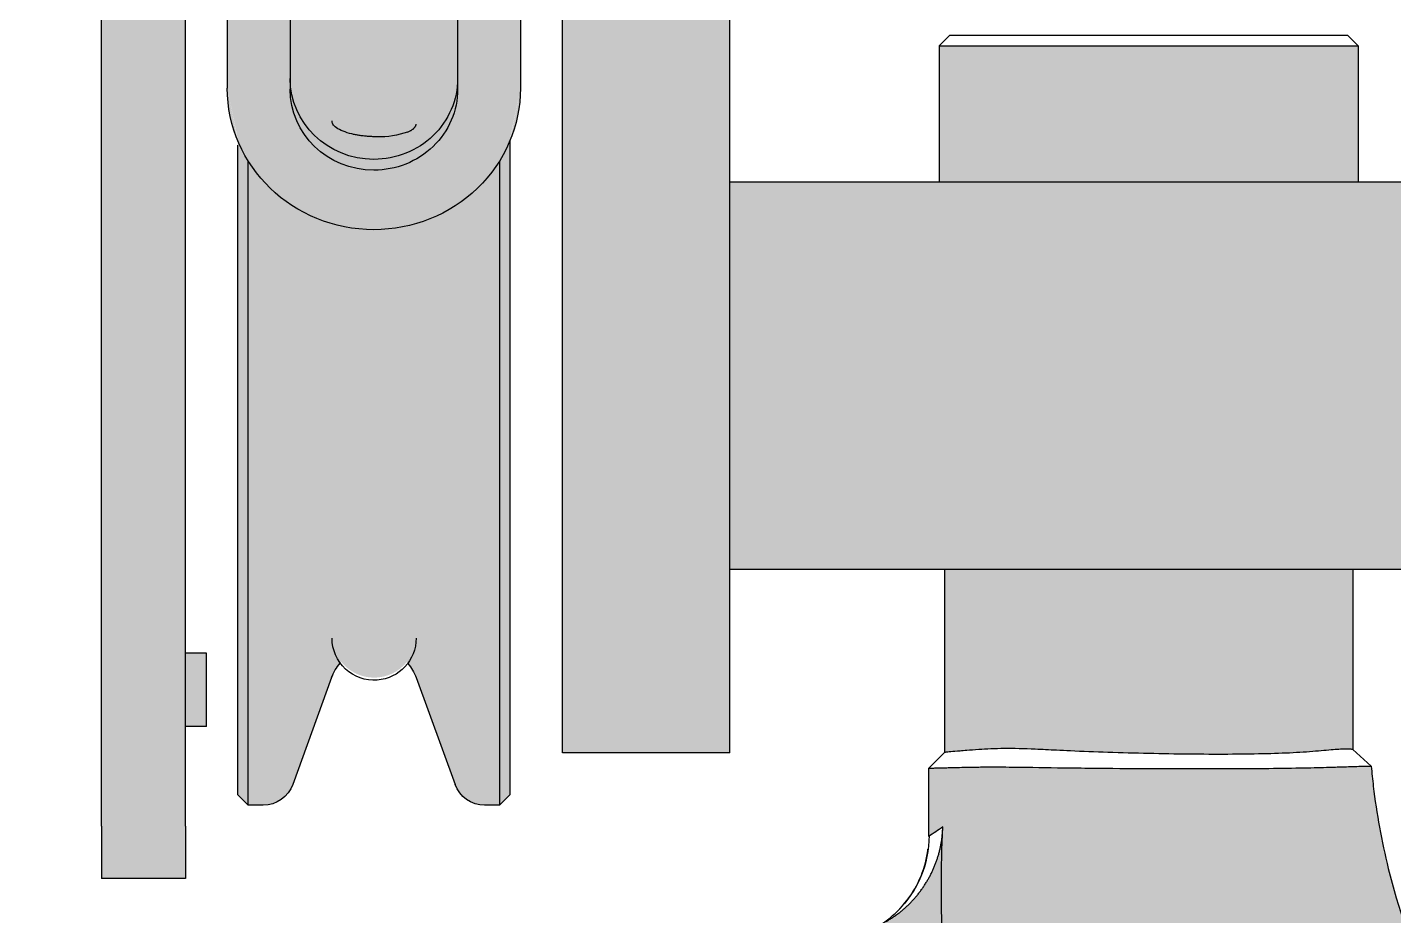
# Model space of a CAD drawing. Extents: x -1899985 to 1774885, y 556286 to 2175695.
# Drawn here: x -1656540.4 to -1656335.3, y 570553 to 570686.2 of the extents above; entities that cross this region are included whole.
import ezdxf

# ---------------------------------------------------------------- set-up
doc = ezdxf.new("R2010")
doc.units = 0
doc.header["$LTSCALE"] = 10
doc.header["$MEASUREMENT"] = 0
for name, color, linetype in [('20剖面图$0$5剖面线层', 2, 'Continuous'), ('20剖面图$0$A-LIN-V', 9, 'Continuous'), ('20剖面图$0$EWHS5T6M-2', 7, 'Continuous'), ('20剖面图$0$零件1^葫芦小车', 7, 'Continuous'), ('A-LIN-V', 9, 'Continuous')]:
    doc.layers.add(name, color=color, linetype=linetype)

# ---------------------------------------------------------------- blocks, each defined once
blk = doc.blocks.new('20剖面图$0$zw$A4DD')
h = blk.add_hatch(color=7)
h.dxf.hatch_style = 1
edge = h.paths.add_edge_path()
edge.add_ellipse((373.8907438761344, 687.5914562867252), major_axis=(-601.6816714186838, 0), ratio=1, start_angle=428.90985663448197, end_angle=430.75307423050333, ccw=False)
edge.add_line((157.3838337720481, 126.2131599494642), (154.232258153399, 121.4490999811496))
edge.add_line((154.232258153399, 121.4490999811496), (153.8832959583924, 120.9215934178137))
edge.add_line((153.8832959583924, 120.9215934178137), (153.9013541587155, 120.9220536853099))
edge.add_spline(control_points=[(153.9013541587192, 120.9220536851899), (153.1711503929291, 119.7529853013657), (152.4503236602795, 118.5586297454902), (149.9337825359944, 114.2295447003707), (148.2271946312103, 110.9918173883925), (145.1631723935097, 104.5596466240422), (143.8056654952925, 101.3662164820962), (142.0693146525918, 96.84724469644787), (141.5398232961124, 95.38625008513918), (140.5785367454409, 92.59491254739989), (140.1466982503407, 91.26458814934084), (139.6949149277534, 89.80412478507787), (139.6307722708952, 89.59482721534005), (139.1395023089753, 87.97824465519805), (138.8115253486503, 86.82202527907064), (138.219868505188, 84.65230345750024), (137.956591238526, 83.6385302894414), (137.2768783439278, 80.8719241866711), (136.7334472435212, 79.22777070554002), (135.3470850925404, 75.99338660750071), (134.503975241947, 74.40355786366128), (132.5316585234795, 71.36195226041309), (131.4025077226506, 69.91065126863396), (128.9025409979731, 67.22313296323773), (127.5320317264995, 65.98730736377911), (124.6193168976533, 63.78702683369191), (123.077571642807, 62.82274379144292), (119.9059146909094, 61.19218029165494), (118.2764570612016, 60.5258147679924), (115.0121161867828, 59.48673045859321), (113.3775466295592, 59.11374049405275), (110.172961695087, 58.63176252122503), (108.6030694860928, 58.52243941427514), (106.0969930942337, 58.52243941427514), (105.1062837129648, 58.56950342238633), (103.1397047474747, 58.7556291559813), (102.1638323670086, 58.89467401024012), (100.2343457708666, 59.26207908615833), (99.2807232887244, 59.49042550219019), (97.40195808508724, 60.03370248935971), (96.47680309445423, 60.34862366667221), (94.66031171429859, 61.06262282839816), (93.76896067400229, 61.4616966369067), (92.02494349320843, 62.34208383144869), (91.17226196095726, 62.82339863428203), (89.51043462211966, 63.86690321886636), (88.70127431441144, 64.42910005418524), (87.13177958913366, 65.63342957192071), (86.37143322269912, 66.27557469255044), (84.90569922372742, 67.63899344403035), (84.2003039328738, 68.36028428788266), (82.85174862763232, 69.88087135539536), (82.20858704338025, 70.68018844551989), (80.99306487539798, 72.35481287003493), (80.42071051699531, 73.23014288987906), (79.3565943251924, 75.05322474330023), (78.86484779514649, 76.00099837475862), (77.97264600359993, 77.96316696452412), (77.5722154737159, 78.97757927070052), (76.87365123844211, 81.0643907919366), (76.57555052423048, 82.13679882161159), (76.0920860637816, 84.32772483384908), (75.9067604281845, 85.44623923471954), (75.65763996685564, 87.71416565211254), (75.59388323133317, 88.86355913196894), (75.59388323133317, 91.58790099561882), (75.71366606025913, 93.36944956939259), (76.1936334533493, 96.21153251205028), (76.40317309476086, 97.18641947761716), (76.93179698798122, 99.15891003823343), (77.25093435452072, 100.1564145020675), (77.99989855461172, 102.1394478235488), (78.4297279581042, 103.1248585067587), (79.39085676451212, 105.0501246616186), (79.92210428677208, 105.9898712655413), (81.06722616355908, 107.7948615088317), (81.6810068741106, 108.6600319773133), (82.96497541114877, 110.2943797088264), (83.63505236574927, 111.063534081848), (86.6929620630217, 114.2638735929431), (89.15508564595078, 116.8406767571032), (94.10861525168, 122.0249294283712), (96.5832845635123, 124.8443484674681), (101.2970405544874, 130.7035972453595), (103.5361053253909, 133.7434135872608), (107.7538882485023, 140.0187553447249), (109.732587116272, 143.2542633366538), (113.4083256554622, 149.8929023733944), (115.1053494774387, 153.2960125610261), (118.0984142650377, 160.0101687363894), (119.4134590620851, 163.3124950913625), (120.5928628584333, 166.6609839763005)], knot_values=[0, 0, 0, 0, 0.012094180794674, 0.012094180794674, 0.0431694166053564, 0.0431694166053564, 0.0742446524160369, 0.0742446524160369, 0.0897822703213784, 0.0897822703213784, 0.1053198882267178, 0.1053198882267178, 0.10800450172629, 0.10800450172629, 0.1265971994864297, 0.1265971994864297, 0.1451898972465689, 0.1451898972465689, 0.171955250732025, 0.171955250732025, 0.1987206042174794, 0.1987206042174794, 0.2254859577029323, 0.2254859577029323, 0.2522513111883867, 0.2522513111883867, 0.2790166646738428, 0.2790166646738428, 0.3057820181592973, 0.3057820181592973, 0.3325473716447502, 0.3325473716447502, 0.3593127251302047, 0.3593127251302047, 0.376899955455745, 0.376899955455745, 0.3944871857812868, 0.3944871857812868, 0.4120744161068272, 0.4120744161068272, 0.4296616464323676, 0.4296616464323676, 0.4472488767579061, 0.4472488767579061, 0.4648361070834465, 0.4648361070834465, 0.4824233374089868, 0.4824233374089868, 0.5000105677345271, 0.5000105677345271, 0.517597798060069, 0.517597798060069, 0.5351850283856093, 0.5351850283856093, 0.5527722587111497, 0.5527722587111497, 0.57035948903669, 0.57035948903669, 0.5879467193622288, 0.5879467193622288, 0.6055339496877691, 0.6055339496877691, 0.6231211800133108, 0.6231211800133108, 0.6407084103388511, 0.6407084103388511, 0.6645786278062841, 0.6645786278062841, 0.6765137365399998, 0.6765137365399998, 0.6884488452737169, 0.6884488452737169, 0.7003839540074326, 0.7003839540074326, 0.7123190627411499, 0.7123190627411499, 0.7242541714748655, 0.7242541714748655, 0.7361892802085844, 0.7361892802085844, 0.7776844594775894, 0.7776844594775894, 0.8227413826792094, 0.8227413826792094, 0.8677983058808298, 0.8677983058808298, 0.9128552290824499, 0.9128552290824499, 0.9579121522840714, 0.9579121522840714, 0.9999995209582323, 0.9999995209582323, 0.9999995209582323, 0.9999995209582323], degree=3, periodic=0)
edge.add_line((120.5928629149894, 166.6609841371501), (119.7059166873478, 166.0310092483305))
edge.add_ellipse((-0.5915731010645687, 208.2026604022176), major_axis=(127.4751710278382, 0), ratio=1, start_angle=340.6813241912288, end_angle=351.3249063509631)
edge.add_line((125.4252241172362, 188.9754388812216), (124.3692603082454, 188.1554567125386))
edge.add_spline(control_points=[(124.3692603082454, 188.1554567125386), (124.3492386893704, 188.1397541724981), (124.3290819239773, 188.1314419479094), (124.310300426212, 188.1331605718987), (124.2914106536118, 188.1348891037049), (124.2734480625804, 188.1471156546759), (124.258365113139, 188.1696423623471), (124.2445213188184, 188.1903183653339), (124.2327310393011, 188.2201233760497), (124.223730239828, 188.2558441851361), (124.2147221144623, 188.2915940679449), (124.2082439304067, 188.3339265925715), (124.2041486694615, 188.3792998124918), (124.1977739537797, 188.4499281266107), (124.1969197129765, 188.5296361816654), (124.1999734806777, 188.6104884778324), (124.2044689556569, 188.7295117664944), (124.2173971873162, 188.8548294529682), (124.2353639430621, 188.9765962732199), (124.2602922021615, 189.1455435716343), (124.2957217580769, 189.3136000812774), (124.3374902008508, 189.4683468466537), (124.3798703572793, 189.625359933274), (124.4302651040416, 189.7742491968164), (124.4854598650054, 189.8967817668454), (124.5177642732997, 189.9684976707176), (124.5524259545054, 190.0325979548652), (124.5876861224314, 190.0804302312099), (124.6060870142028, 190.1053920108024), (124.6248471659674, 190.1261330767302), (124.6433199316925, 190.1406184961379)], knot_values=[0, 0, 0, 0, 0.0622302172862876, 0.0622302172862876, 0.0622302172862876, 0.1250593693597594, 0.1250593693597594, 0.1250593693597594, 0.1825559062169405, 0.1825559062169405, 0.1825559062169405, 0.2399331378339217, 0.2399331378339217, 0.2399331378339217, 0.3297474538480977, 0.3297474538480977, 0.3297474538480977, 0.4623709261923107, 0.4623709261923107, 0.4623709261923107, 0.647003347382536, 0.647003347382536, 0.647003347382536, 0.834606727114857, 0.834606727114857, 0.834606727114857, 0.9435561246561899, 0.9435561246561899, 0.9435561246561899, 1, 1, 1, 1], degree=3, periodic=0)
edge.add_line((124.6433199316925, 190.1406184961379), (125.7136756542422, 190.9717763437547))
edge.add_ellipse((-0.5915731010645687, 208.2026604022176), major_axis=(127.4751710278382, 0), ratio=1, start_angle=352.2315201512963, end_angle=362.5739250783348)
edge.add_ellipse((182.0544003740797, 294.098905910756), major_axis=(97.3935389469511, 0), ratio=1, start_angle=235.4035027319064, end_angle=236.3361044976389)
edge.add_ellipse((182.0544003740797, 294.098905910756), major_axis=(97.3935389469511, 0), ratio=1, start_angle=236.3361044976389, end_angle=236.3512475341586)
edge.add_line((128.0886332313348, 213.023648246628), (128.0886332313348, 213.744374730115))
edge.add_line((128.0886332313348, 213.744374730115), (128.0886332313348, 219.5381338083789))
edge.add_spline(control_points=[(128.0886332313348, 219.5381338083789), (128.0788410803507, 219.5384703393065), (128.0588445684952, 219.5391575677458), (127.8927445115078, 219.5443909566384), (127.6127145616265, 219.5524584886079), (127.1957792975918, 219.5638616303768), (126.6877962386388, 219.5764468222697), (126.069768528876, 219.5929971682126), (125.1557811544335, 219.616220767457), (123.8887526748476, 219.6408865699122), (122.0308188115341, 219.6665428468768), (119.3296851002087, 219.6382320861449), (115.9725508884257, 219.5838652961138), (111.7017702858247, 219.5312881521895), (106.31772677974, 219.4961123775356), (99.04969563247869, 219.483520216716), (93.2783201878883, 219.5404983958215), (89.99015817591862, 219.6208909520501), (88.52611342114687, 219.6677657369582), (87.79725295382737, 219.6919930143267), (87.2088208050518, 219.7140244713446), (86.16214916494573, 219.716912916705), (85.97370970194243, 219.7149274905678), (85.83416394871527, 219.7134572158175)], knot_values=[0, 0, 0, 0, 0.0230082632663126, 0.046985081212878, 0.0719158205652346, 0.0977841372616051, 0.124572038943315, 0.144341315230623, 0.1711119955891781, 0.2174439600698067, 0.2509117430211872, 0.2989497764022938, 0.3770376855188449, 0.4195166020224081, 0.5014267764896312, 0.6200495818906884, 0.7489631979593341, 0.803748804089707, 0.8426517060421137, 0.8664048152668534, 0.8745007720840265, 0.9070636054152978, 1, 1, 1, 1], degree=3, periodic=0)
edge.add_spline(control_points=[(85.83416394871527, 219.7134572158175), (85.77772693395308, 219.082470465939), (85.71179980117812, 218.4493216815464), (85.32596036747056, 215.211796107571), (84.85197846287338, 212.5798492131216), (83.28390356867386, 206.217688891953), (82.01070749533753, 202.4922455241722), (78.7684842605122, 195.2718935568118), (76.79958115519185, 191.7783661185131), (72.25913648412461, 185.2226429674119), (69.68847981728686, 182.1615459694876), (64.10707958537023, 176.6185424719514), (61.09762805573335, 174.1370450225003), (54.24210527002287, 169.4150230301602), (50.2954148501085, 166.6965784210006), (43.24123504984527, 161.8377232766179), (40.18865193567761, 159.4074207589801), (34.53852094471586, 154.3140927854547), (31.93980836859919, 151.650552279676), (27.10683633484223, 146.0568919556899), (24.87165941521016, 143.1260325991679), (20.71685664842517, 136.9082019387242), (18.79644098401695, 133.6202462024739), (15.42782371785506, 126.8472895257364), (13.95431426559298, 123.3973761676934), (12.29125677904812, 118.6372898996269), (11.93503788282032, 117.5536374288058), (11.25614076857891, 115.3439719025555), (10.93346281407503, 114.2179560308104), (10.3251325992569, 111.9222507218619), (10.03948103291259, 110.7525582899397), (9.50915957502002, 108.3686116571334), (9.264490891775491, 107.1543543373409), (8.820533941066968, 104.6809064439112), (8.621247477949508, 103.4217127073862), (8.272851594188978, 100.8586317833251), (8.123744646374687, 99.55474149781004), (7.75938530471103, 95.577448654778), (7.62703293535378, 92.83797638551184), (7.62703293535378, 87.94252169959509), (7.698762206564422, 85.73887768225175), (8.040240879658086, 81.096490334392), (8.310105269240012, 78.6576475208567), (9.10463346022516, 73.57632849216316), (9.62946356982502, 70.93378679493617), (10.98857043109092, 65.49214169083278), (11.82305589234238, 62.69303537382802), (13.84831280189246, 57.00207822896483), (15.03930911778297, 54.11031366899988), (17.80999443576365, 48.31344860915852), (19.38988090352722, 45.40853680368309), (22.94980108111849, 39.67628423420683), (24.92995231344321, 36.84922270170864), (29.27597353960664, 31.36798102081957), (31.64183638240138, 28.7141281905424), (36.717157848223, 23.66972484989311), (39.42646719288678, 21.27948392164035), (45.12117802400097, 16.83801170514198), (48.10630979392954, 14.78700321376527), (54.26618980937565, 11.07674503566522), (57.44060459303364, 9.417583908383676), (63.88289717261068, 6.515988319468306), (67.15044972705435, 5.273498990780353), (73.68334886338198, 3.201932166815821), (76.94844040985117, 2.372685377078595), (83.39015781457783, 1.099511951826571), (86.5666328626503, 0.6553535989223747), (92.76045624193284, 0.1057174874258635), (95.77776020719827, 0), (101.6010883063863, 0.0693347712804098), (104.4071532453381, 0.2441802940884372), (111.1747740724495, 0.9605384529422735), (115.3109275189017, 1.72584112231561), (123.5433435282757, 3.973981110546446), (127.6392175520959, 5.457163762781418), (135.6263509866512, 9.152905194823687), (139.5170671478299, 11.36564844154782), (146.9231058806108, 16.48353270821462), (150.4378122897033, 19.388621827311), (156.9327563494953, 25.80315192146372), (159.9124254347734, 29.31227892394963), (165.2081870311267, 36.80122234244482), (167.5238830072921, 40.78050631884252), (171.4075004474143, 49.04342026833184), (172.9752829066565, 53.32640525772148), (175.3320940846497, 62.01581763916329), (176.1212578058366, 66.42162194871707), (176.8176464053795, 73.84348086610406), (176.9211690267511, 76.87317701225402), (176.7848680613169, 82.85464724262418), (176.5451176284076, 85.80636575702374), (176.091029641746, 89.11353566246908), (176.0122209303699, 89.71425052282574), (175.7492338830962, 91.78474941151943), (175.5772885842161, 93.42025323143751), (175.3053821370704, 96.47485179321302), (175.20548819346, 97.89401592256037), (174.979991293505, 101.8980155922399), (174.9255067104168, 104.2289852816066), (174.9179048501682, 108.613640080639), (174.9656163044565, 110.6679317318921), (175.1629097857076, 114.9064479033913), (175.3121213172416, 117.0910707325529), (175.552404164373, 119.5397537793178)], knot_values=[0, 0, 0, 0, 0.0058935355429696, 0.0058935355429696, 0.0300526500434832, 0.0300526500434832, 0.0643908660448065, 0.0643908660448065, 0.0987290820461312, 0.0987290820461312, 0.133067298047456, 0.133067298047456, 0.1674055140487806, 0.1674055140487806, 0.2082602633126592, 0.2082602633126592, 0.2447774140564815, 0.2447774140564815, 0.2812945648003039, 0.2812945648003039, 0.3178117155441249, 0.3178117155441249, 0.3543288662879472, 0.3543288662879472, 0.387959341003844, 0.387959341003844, 0.3976323531361369, 0.3976323531361369, 0.4073053652684286, 0.4073053652684286, 0.4169783774007216, 0.4169783774007216, 0.4266513895330132, 0.4266513895330132, 0.4363244016653062, 0.4363244016653062, 0.4459974137975978, 0.4459974137975978, 0.4653434380621823, 0.4653434380621823, 0.4795973083961643, 0.4795973083961643, 0.4938511787301465, 0.4938511787301465, 0.5081050490641283, 0.5081050490641283, 0.522358919398109, 0.522358919398109, 0.5366127897320913, 0.5366127897320913, 0.5508666600660729, 0.5508666600660729, 0.565120530400055, 0.565120530400055, 0.5793744007340369, 0.5793744007340369, 0.5936282710680189, 0.5936282710680189, 0.6078821414020008, 0.6078821414020008, 0.622136011735983, 0.622136011735983, 0.6363898820699636, 0.6363898820699636, 0.6506437524039458, 0.6506437524039458, 0.6648976227379279, 0.6648976227379279, 0.6791514930719096, 0.6791514930719096, 0.6934053634058917, 0.6934053634058917, 0.7150977999614547, 0.7150977999614547, 0.7367902365170166, 0.7367902365170166, 0.7584826730725798, 0.7584826730725798, 0.7801751096281431, 0.7801751096281431, 0.8018675461837061, 0.8018675461837061, 0.8235599827392684, 0.8235599827392684, 0.8452524192948317, 0.8452524192948317, 0.8669448558503946, 0.8669448558503946, 0.8820136243902075, 0.8820136243902075, 0.8970823929300203, 0.8970823929300203, 0.8992581836606502, 0.8992581836606502, 0.9118509107030675, 0.9118509107030675, 0.9244436377454874, 0.9244436377454874, 0.9496290918303243, 0.9496290918303243, 0.9748145459151627, 0.9748145459151627, 1, 1, 1, 1], degree=3, periodic=0)
h.paths.add_polyline_path([(153.8832959583924, 120.9215934178137), (154.232258153399, 121.4490999811496), (154.245467962337, 120.9308244595558), (153.9013541587155, 120.9220536853099)], flags=16)
at = {"layer": '20剖面图$0$5剖面线层'}
h = blk.add_hatch(color=256, dxfattribs=at)
h.dxf.hatch_style = 1
edge = h.paths.add_edge_path()
edge.add_ellipse((181.0833332575203, 284.4568697157738), major_axis=(13.99859999999995, 1.38080171e-08), ratio=0.9659258262890728, start_angle=338.2132103583626, end_angle=359.99999994156775, ccw=False)
edge.add_line((194.0820332313342, 279.4382737407104), (194.0820332313342, 217.0065894142754))
edge.add_line((194.0820332313342, 217.0065894142754), (193.0821332313389, 216.0066894142765))
edge.add_line((193.0821332313353, 216.0066894142765), (191.6533446674038, 216.0066894142765))
edge.add_ellipse((191.6533446674038, 219.0063894142768), major_axis=(-2.99970000000006, 0), ratio=1, start_angle=20.00000000000881, end_angle=90, ccw=False)
edge.add_line((188.8345487128281, 217.9804315903421), (185.1236074328844, 228.1761589619127))
edge.add_ellipse((181.083333231334, 226.7056194142751), major_axis=(4.299570000000191, 0), ratio=1, start_angle=19.99999999997873, end_angle=43.67903565468379)
edge.add_ellipse((181.0626569377964, 232.1966468274222), major_axis=(-4.019580552825661, 0), ratio=1, start_angle=89.97399287323998, end_angle=141.1454160524679, ccw=False)
edge.add_ellipse((181.0626569377964, 232.1966468274222), major_axis=(-4.019580552825758, 0), ratio=1, start_angle=39.28607287210849, end_angle=89.97399420460039, ccw=False)
edge.add_ellipse((181.083333231334, 226.7056194142751), major_axis=(4.299570000000136, 0), ratio=1, start_angle=136.7524532699129, end_angle=160.0000000000212)
edge.add_line((177.0430590297801, 228.1761589619091), (173.3321177498328, 217.9804315903384))
edge.add_ellipse((170.5133217952643, 219.0063894142768), major_axis=(-2.999700000000112, 0), ratio=1, start_angle=90, end_angle=159.9999999999021, ccw=False)
edge.add_line((170.5133217952643, 216.0066894142765), (169.0845332313365, 216.0066894142765))
edge.add_line((169.0845332313365, 216.0066894142765), (168.084633231334, 217.0065894142754))
edge.add_line((168.084633231334, 217.0065894142754), (168.084633231334, 279.4382738091262))
edge.add_ellipse((181.0833332575203, 284.4568697157738), major_axis=(13.99859999999993, 1.38117915e-08), ratio=0.9659258262890812, start_angle=179.9999999454519, end_angle=201.7867889548778, ccw=False)
edge.add_line((167.0847332575176, 284.4568697157738), (167.0847332578014, 333.1917560740112))
edge.add_line((167.0847332578014, 333.1917560740148), (167.0847332521007, 376.9111512425443))
edge.add_ellipse((181.0833332520997, 376.9111512425443), major_axis=(13.99860000000034, -4.4111411e-09), ratio=0.7660444431189731, start_angle=158.2132109445404, end_angle=179.999999999913, ccw=False)
edge.add_line((168.084633231334, 380.8912368768797), (168.084633231334, 404.9877894142773))
edge.add_line((168.084633231334, 404.9877894142773), (169.0845332313329, 405.9876894142726))
edge.add_line((169.0845332313329, 405.9876894142726), (170.5133217952643, 405.9876894142726))
edge.add_ellipse((170.5133217952643, 402.9879894142721), major_axis=(-2.999699999999982, 0), ratio=1, start_angle=200.0000000000089, end_angle=270, ccw=False)
edge.add_line((173.3321177498399, 404.013947238207), (177.0430590297874, 393.8182198666364))
edge.add_ellipse((181.083333231334, 395.2887594142703), major_axis=(4.299569999999969, 0), ratio=1, start_angle=-159.9999999999591, end_angle=-95.76134025166564)
edge.add_line((180.651720946258, 391.0109079652066), (181.5149455164137, 391.0109079652102))
edge.add_ellipse((181.083333231334, 395.2887594142739), major_axis=(4.299569999999969, 0), ratio=1, start_angle=-84.23865974833441, end_angle=-19.99999999997877)
edge.add_line((185.1236074328844, 393.81821986664), (188.8345487128281, 404.0139472382106))
edge.add_ellipse((191.6533446674038, 402.9879894142759), major_axis=(-2.999699999999982, 0), ratio=1, start_angle=270, end_angle=339.99999999999113, ccw=False)
edge.add_line((191.6533446674038, 405.9876894142726), (193.0821332313317, 405.9876894142726))
edge.add_line((193.0821332313317, 405.9876894142726), (193.0821332313317, 404.9877894142773))
edge.add_line((193.0821332313317, 404.9877894142773), (194.0820332313342, 404.9877894142773))
edge.add_line((194.0820332313342, 404.9877894142773), (194.0820332313342, 380.8912369212921))
edge.add_ellipse((181.0833332520997, 376.9111512425443), major_axis=(13.99860000000001, -4.4111411e-09), ratio=0.7660444431189835, start_angle=2.349111127841752e-08, end_angle=21.78678954103009, ccw=False)
edge.add_line((195.0819332521023, 376.9111512425407), (195.0819332577994, 333.1917560740148))
edge.add_line((195.0819332577994, 333.1917560740112), (195.0819332577848, 330.9951894142797))
edge.add_line((195.0819332577885, 330.9951894142797), (195.0819332575593, 290.9991894142731))
edge.add_line((195.0819332575593, 290.9991894142731), (195.0819332575228, 284.4568697167015))
h = blk.add_hatch(color=252, dxfattribs=at)
h.dxf.hatch_style = 1
h.paths.add_polyline_path([(163.0851332405873, 246.0036894142759), (163.0851332339771, 221.0061894142782), (147.0867332339803, 221.0061894142782), (147.0867332386042, 238.5044394142751), (147.0867332405869, 246.0036894142759), (147.0867332405869, 310.9971894142727), (147.0867332313319, 345.9936894142738), (163.0851332313359, 345.9936894142738), (163.0851332405836, 310.9971894142727), (163.0851332405836, 295.9986894142785)])
h = blk.add_hatch(color=252, dxfattribs=at)
h.dxf.hatch_style = 1
h.paths.add_polyline_path([(207.0807332405856, 218.762172825729), (207.0807332229961, 214.0077905273502), (207.0807332313343, 209.007389414277), (199.0815332313359, 209.007389414277), (199.0815332396741, 214.0077905273502), (199.0815332405873, 218.7621728257254), (199.0815332313359, 223.5059394142736), (197.0817332313345, 223.5059394142736), (197.0817332313345, 230.5052394142767), (199.0815332405873, 230.5052394142767), (199.0815332405873, 299.4983394142764), (198.0816332313334, 299.4983394142764), (198.0816332313334, 296.4986394142761), (197.581683231332, 295.9986894142785), (197.0817332313345, 291.4991394142744), (196.5817832313296, 290.9991894142731), (195.0819332575593, 290.9991894142731), (195.0819332577885, 330.9951894142797), (196.5817832313332, 330.9951894142797), (197.0817332313345, 330.4952394142747), (197.581683231332, 325.9956894142707), (198.0816332313334, 325.4957394142766), (199.0815332367528, 325.4957394142766), (199.0815332313323, 345.9936894142738), (207.0807332313343, 345.9936894142738), (207.0807332403238, 311.9970894142753), (207.0807332405856, 310.9971894142727), (207.0807332405856, 309.9972894142775), (207.0807332405856, 296.9985894142737)])
h.paths.add_polyline_path([(214.1800232313362, 309.1973694142762), (214.1800232313362, 297.7985094142787, -0.4142135623730951), (213.3801032313349, 296.9985894142737), (207.0807332405856, 296.9985894142737), (207.0807332405856, 309.9972894142775), (213.3801032313349, 309.9972894142775, -0.4142135623730951)])
h.paths.add_polyline_path([(214.1800232298265, 318.4964394142771), (214.1800232313362, 312.7970094142765, -0.4142135623730951), (213.3801032313349, 311.9970894142753), (207.0807332403238, 311.9970894142753), (207.0807332398144, 324.995789414279), (213.3801032313349, 324.9957894142753, -0.4142135622958358), (214.1800232313362, 324.195869414274), (214.1800232319329, 321.9260964163623), (214.1800232328423, 318.4964394142735)])
h = blk.add_hatch(color=252, dxfattribs=at)
h.dxf.hatch_style = 1
h.paths.add_polyline_path([(67.5946832313348, 291.9990894142756), (146.5867832313342, 291.9990894142756), (146.5867832313342, 329.9952894142771), (67.5946832313348, 329.9952894142771)])
h.paths.add_polyline_path([(67.09473322208214, 246.0036894142759), (67.0947332256037, 238.5044394142751), (147.0867332240632, 238.5044394142751), (147.0867332220841, 246.0036894142759), (147.0867332220841, 275.500739414274), (67.09473322208214, 275.500739414274)])
edge = h.paths.add_edge_path()
edge.add_spline(control_points=[(87.59268323133438, 221.3217102138588), (87.60047332666728, 221.3232798552926), (87.62479627005452, 221.3281807323874), (87.89082480045181, 221.3461958268199), (88.41980849641187, 221.3540604814552), (89.29154574719722, 221.3193687486928), (90.77402644405448, 221.1667683891865), (93.98919341715008, 220.9314396689369), (99.39371573589236, 220.8228294111687), (105.8275734501185, 220.8899547281726), (110.9517606847767, 221.0346109534839), (113.8779446266635, 221.1452584248255), (116.170907709693, 221.2519060264458), (118.3753350035622, 221.3764509936518), (120.9712773276442, 221.4423258555107), (123.0814433430787, 221.3301824804294), (124.3727095474569, 221.2300171381139), (125.2949735102192, 221.1552491905349), (126.0164016046292, 221.0968396110875), (126.5049812616926, 221.0491700680541), (126.561692556661, 221.0416000031109), (126.5887832313346, 221.0379838245935)], knot_values=[0, 0, 0, 0, 0.0200448062513436, 0.0625857151597983, 0.0968991114887987, 0.1252006295151264, 0.1877407753722999, 0.2502834915877762, 0.3730931743853787, 0.4993418828816357, 0.5632919166215677, 0.6245725191583177, 0.6485625763569951, 0.6871746033886468, 0.7497116751627702, 0.8122497289397556, 0.8494615257923346, 0.8748480535782247, 0.9201301323393147, 0.9618466021247403, 1, 1, 1, 1], degree=3, periodic=0)
edge.add_line((126.5887832313346, 221.0379838245935), (126.5887832313346, 238.5044394142751))
edge.add_line((126.5887832313346, 238.5044394142751), (87.59268323133438, 238.5044394142751))
edge.add_line((87.59268323133438, 238.5044394142751), (87.59268323133438, 221.3217102138588))
h.paths.add_polyline_path([(127.0887332313359, 275.500739414274), (127.0887332313359, 288.4994394142777), (87.09273323133309, 288.4994394142777), (87.09273323133309, 275.500739414274)])
h = blk.add_hatch(color=252, dxfattribs=at)
h.dxf.hatch_style = 1
h.paths.add_polyline_path([(127.6121483171919, 187.3165459373449), (150.0164013420581, 120.823033989629), (150.7469541613391, 120.8416543233324), (154.245467962337, 120.9308244595558), (152.2072934200731, 200.8968541755239), (148.708779619079, 200.8076840393005), (136.832961408134, 200.5049931287722, 0.504920779520753)])
h.paths.add_polyline_path([(130.0884332253881, 190.5092394142775, 0.9999999999999998), (144.0870332253871, 190.5092394142775, 0.9999999999999998)], flags=16)
h.paths.add_polyline_path([(130.5883832252548, 190.5092394142775, 0.9999999999999998), (143.5870832252511, 190.5092394142775, 0.9999999999999998)], flags=0)
h.paths.add_polyline_path([(130.5883832252548, 190.5092394142775, 0.9999999999999998), (143.5870832252511, 190.5092394142775, 0.9999999999999998)], flags=0)
edge = h.paths.add_edge_path()
edge.add_ellipse((-0.5915731010645687, 208.2026604022176), major_axis=(127.4751710278382, 0), ratio=1, start_angle=352.2315201512963, end_angle=362.573925078379)
edge.add_spline(control_points=[(126.7549895946176, 213.9273611080316), (126.7816649890774, 212.560005445921), (127.1750184636985, 211.2240549450871), (127.5642143997429, 209.9022247358007), (128.2807023890454, 208.7128041739743), (129.7334991793359, 206.3010591059137), (132.1592317499198, 204.9005617533039)], knot_values=[-1, -1, -1, -0.75, -0.75, -0.5, -0.5, 0, 0, 0], degree=2, periodic=0)
edge.add_line((132.1592317499198, 204.9005617533039), (133.0881332308017, 204.3642602332657))
edge.add_line((133.0881332308054, 204.3642602332657), (134.6578434114672, 203.4579876379139))
edge.add_line((134.6578434114672, 203.4579876379139), (135.8866017643486, 202.7485636721067))
edge.add_line((135.8866017643486, 202.7485636721067), (138.4443084785162, 201.2718710121735))
edge.add_line((138.4443084785125, 201.2718710121735), (139.6482928522637, 200.5767503098868))
edge.add_line((139.6482928522637, 200.5767503098868), (136.832961408134, 200.5049931287722))
edge.add_ellipse((137.0877332259151, 190.5092394142775), major_axis=(9.998999999999963, 0), ratio=1, start_angle=91.46003898720535, end_angle=170.5902207942071)
edge.add_line((127.2232770614901, 192.1440193933958), (125.7136756542422, 190.9717763437547))
edge = h.paths.add_edge_path()
edge.add_ellipse((-0.5915731010645687, 208.2026604022176), major_axis=(127.4751710278382, 0), ratio=1, start_angle=340.6813241912288, end_angle=351.3249063509647)
edge.add_line((125.4252241172398, 188.9754388812253), (127.0916093907944, 190.2694285036341))
edge.add_ellipse((137.0877332259151, 190.5092394142775), major_axis=(9.998999999999963, 0), ratio=1, start_angle=181.3742844927078, end_angle=198.6206744000139)
edge.add_line((127.6121483171919, 187.3165459373449), (131.5114219775932, 175.7439039288147))
edge.add_line((131.5114219775969, 175.7439039288147), (125.0245000527466, 171.9986778092861))
edge.add_line((125.0245000527429, 171.9986778092861), (124.3285600631498, 171.5968766689548))
edge.add_spline(control_points=[(124.3285600631498, 171.5968766689548), (122.7143568157043, 170.6649159895169), (121.5220040349741, 169.2312043022502), (120.3228887324403, 167.7893612073167), (119.7058749949065, 166.0310679474205)], knot_values=[-1, -1, -1, -0.5, -0.5, 0, 0, 0], degree=2, periodic=0)
at = {"layer": '20剖面图$0$EWHS5T6M-2', "color": 7, "linetype": 'Continuous'}
for p, q in [((167.0847332048688, 333.1917560740112), (167.0847332051489, 284.4568697157738)), ((173.084133204753, 333.2882403218755), (173.0841332050367, 284.3414936048794)), ((189.0825332047534, 333.2882403218755), (189.0825332050335, 284.3414936048794)), ((195.0819332048668, 333.1917560740112), (195.0819332051505, 284.4568697157738)), ((147.0867332220841, 246.0036894142759), (147.0867332220841, 310.9971894142727)), ((147.0867332220841, 246.0036894142759), (147.0867332220841, 310.9971894142727)), ((163.0851332220809, 246.0036894142759), (163.0851332220809, 310.9971894142727)), ((163.0851332220809, 246.0036894142759), (163.0851332220809, 310.9971894142727)), ((199.0815332220845, 218.7621728257254), (199.0815332220845, 310.9971894142727)), ((207.0807332220829, 218.7621728257254), (207.0807332220829, 310.9971894142727)), ((88.09263323133563, 289.499339414273), (87.09273323133309, 288.4994394142777)), ((88.09263323133563, 289.499339414273), (87.09273323133309, 288.4994394142777)), ((127.0887332313359, 288.4994394142777), (87.09273323133309, 288.4994394142777)), ((87.09273323133309, 288.4994394142777), (87.09273323133309, 275.500739414274)), ((127.0887332313359, 288.4994394142777), (87.09273323133309, 288.4994394142777)), ((87.09273323133309, 288.4994394142777), (87.09273323133309, 275.500739414274)), ((126.0888332313334, 289.499339414273), (88.09263323133197, 289.499339414273)), ((126.0888332313334, 289.499339414273), (88.09263323133197, 289.499339414273)), ((126.0888332313334, 289.499339414273), (127.0887332313323, 288.4994394142777)), ((126.0888332313334, 289.499339414273), (127.0887332313323, 288.4994394142777)), ((127.0887332313359, 288.4994394142777), (127.0887332313359, 275.500739414274)), ((127.0887332313359, 288.4994394142777), (127.0887332313359, 275.500739414274)), ((168.084633231334, 279.4382739220456), (168.084633231334, 217.0065894142754)), ((194.0820332313342, 217.0065894142754), (194.0820332313342, 279.0003894376424)), ((169.0845332313365, 277.4921760613324), (169.0845332313365, 216.0066894142728)), ((193.0821332313353, 216.0066894142728), (193.0821332313353, 277.4921760683865)), ((147.0867332256057, 275.500739414274), (67.0947332256037, 275.500739414274)), ((147.0867332256057, 275.500739414274), (67.0947332256037, 275.500739414274)), ((147.0867332286907, 221.0061894142782), (147.0867332220841, 246.0036894142759)), ((147.0867332286907, 221.0061894142782), (147.0867332220841, 246.0036894142759)), ((163.0851332286911, 221.0061894142782), (163.0851332220809, 246.0036894142759)), ((163.0851332286911, 221.0061894142782), (163.0851332220809, 246.0036894142759)), ((67.0947332256037, 238.5044394142751), (147.0867332256057, 238.5044394142751)), ((67.0947332256037, 238.5044394142751), (147.0867332256057, 238.5044394142751)), ((87.59268323133438, 238.5044394142751), (87.59268323133438, 221.3217102138588)), ((87.59268323133438, 238.5044394142751), (87.59268323133438, 221.3217102138588)), ((126.5887832313346, 238.5044394142751), (126.5887832313346, 221.0379838245935)), ((126.5887832313346, 238.5044394142751), (126.5887832313346, 221.0379838245935)), ((197.0817332313345, 223.5059394142736), (197.0817332313345, 230.5052394142767)), ((197.0817332313345, 230.5052394142767), (199.0815332313359, 230.5052394142767)), ((177.0430590297837, 228.1761589619127), (173.3321177498365, 217.9804315903384)), ((185.1236074328881, 228.1761589619127), (188.8345487128317, 217.9804315903384)), ((197.0817332313345, 223.5059394142736), (199.0815332313359, 223.5059394142736)), ((87.59268323133438, 221.3217102138588), (85.83416394871527, 219.7134572158175)), ((87.59268323133438, 221.3217102138588), (85.83416394871527, 219.7134572158175)), ((128.0886332313348, 219.5381338083789), (126.5887832313346, 221.0379838245935)), ((128.0886332313348, 219.5381338083789), (126.5887832313346, 221.0379838245935)), ((147.0867332286907, 221.0061894142782), (163.0851332286911, 221.0061894142782)), ((147.0867332286907, 221.0061894142782), (163.0851332286911, 221.0061894142782)), ((128.0886332313348, 213.0236482466207), (128.0886332313348, 219.5381338083826)), ((128.0886332313348, 213.0236482466207), (128.0886332313348, 219.5381338083826)), ((199.081533222994, 214.0077905273502), (199.0815332220845, 218.762172825729)), ((207.0807332229961, 214.0077905273465), (207.0807332220829, 218.7621728257254)), ((168.084633231334, 217.0065894142754), (169.0845332313365, 216.0066894142728)), ((194.0820332313342, 217.0065894142754), (193.0821332313353, 216.0066894142765)), ((169.0845332313365, 216.0066894142728), (170.5133217952643, 216.0066894142728)), ((191.6533446674038, 216.0066894142728), (193.0821332313353, 216.0066894142728)), ((199.0815332396741, 214.0077905273502), (199.0815332313359, 209.007389414277)), ((207.0807332396725, 214.0077905273502), (207.0807332313343, 209.007389414277)), ((199.0815332313323, 209.0073894142733), (207.0807332313343, 209.0073894142733))]:
    blk.add_line(p, q, dxfattribs=at)
for centre, radius, start, end in [((181.083333231334, 226.7056194142751), 4.299569999999969, 138.8326792234831, 159.999999999984), ((181.083333231334, 226.7056194142751), 4.299569999999969, 20.00000000001598, 41.61934478241652), ((170.5133217952643, 219.0063894142768), 2.999700000000112, 270, 339.999999999984), ((191.6533446674038, 219.0063894142768), 2.999699999999961, 200.0000000000159, 270), ((-0.5915731010645687, 208.2026604022176), 127.4751710278382, 352.1432124231135, 2.573925078456251), ((-0.5915731010645687, 208.2026604022176), 127.4751710278382, 352.1432124231135, 2.573925078456251), ((182.0544003740797, 294.098905910756), 97.3935389469511, 235.4035027319711, 236.3512475341791), ((182.0544003740797, 294.098905910756), 97.3935389469511, 235.4035027319711, 236.3512475341791), ((138.1626703585243, 213.0852879580343), 10.09557424880284, 179.9283776788926, 225.3844879905441), ((138.1626703585243, 213.0852879580343), 10.09557424880284, 179.9283776788926, 225.3844879905441)]:
    blk.add_arc(centre, radius, start, end, dxfattribs=at)
for centre, major_axis, ratio, start_param, end_param in [((181.0833332060574, 285.3766662576745), (-7.999200000000017, 7.8953386e-09), 0.9659258262890631, 6.283185307179468, 7.85398163499654), ((181.0833332060574, 285.3766662576745), (-7.999200000000001, 7.892230299999998e-09), 0.9659258262890691, 1.570796327816581, 3.141592653589278), ((181.0833332051479, 284.4568697157738), (-13.99860000000005, 1.38140117e-08), 0.9659258262890658, 4.62e-14, 1.570796327815654), ((181.0833332050351, 284.3414936048794), (-7.999199999999976, 7.8951166e-09), 0.9659258262890723, 3.1561e-12, 1.570796327817383), ((181.0833332051479, 284.4568697157738), (-13.99860000000044, 1.38109034e-08), 0.9659258262890414, 1.57079632781622, 3.14159265359149), ((181.0833332050351, 284.3414936048794), (-7.999200000000436, 7.8922303e-09), 0.9659258262890194, 1.570796327816576, 3.141592653589748)]:
    blk.add_ellipse(centre, major_axis=major_axis, ratio=ratio, start_param=start_param, end_param=end_param, dxfattribs=at)
for points, degree, knots in [([(87.59268323133438, 221.3217102138588), (87.60047332666728, 221.3232798552926), (87.62479627005452, 221.3281807323874), (87.89082480045181, 221.3461958268199), (88.41980849641187, 221.3540604814552), (89.29154574719722, 221.3193687486928), (90.77402644405448, 221.1667683891865), (93.98919341715008, 220.9314396689369), (99.39371573589236, 220.8228294111687), (105.8275734501185, 220.8899547281726), (110.9517606847767, 221.0346109534839), (113.8779446266635, 221.1452584248255), (116.170907709693, 221.2519060264458), (118.3753350035622, 221.3764509936518), (120.9712773276442, 221.4423258555107), (123.0814433430787, 221.3301824804294), (124.3727095474569, 221.2300171381139), (125.2949735102192, 221.1552491905349), (126.0164016046292, 221.0968396110875), (126.5049812616926, 221.0491700680541), (126.561692556661, 221.0416000031109), (126.5887832313346, 221.0379838245935)], 3, [0, 0, 0, 0, 0.0200448062513436, 0.0625857151597983, 0.0968991114887987, 0.1252006295151264, 0.1877407753722999, 0.2502834915877762, 0.3730931743853787, 0.4993418828816357, 0.5632919166215677, 0.6245725191583177, 0.6485625763569951, 0.6871746033886468, 0.7497116751627702, 0.8122497289397556, 0.8494615257923346, 0.8748480535782247, 0.9201301323393147, 0.9618466021247403, 1, 1, 1, 1]), ([(87.59268323133438, 221.3217102138588), (87.60047332666728, 221.3232798552926), (87.62479627005452, 221.3281807323874), (87.89082480045181, 221.3461958268199), (88.41980849641187, 221.3540604814552), (89.29154574719722, 221.3193687486928), (90.77402644405448, 221.1667683891865), (93.98919341715008, 220.9314396689369), (99.39371573589236, 220.8228294111687), (105.8275734501185, 220.8899547281726), (110.9517606847767, 221.0346109534839), (113.8779446266635, 221.1452584248255), (116.170907709693, 221.2519060264458), (118.3753350035622, 221.3764509936518), (120.9712773276442, 221.4423258555107), (123.0814433430787, 221.3301824804294), (124.3727095474569, 221.2300171381139), (125.2949735102192, 221.1552491905349), (126.0164016046292, 221.0968396110875), (126.5049812616926, 221.0491700680541), (126.561692556661, 221.0416000031109), (126.5887832313346, 221.0379838245935)], 3, [0, 0, 0, 0, 0.0200448062513436, 0.0625857151597983, 0.0968991114887987, 0.1252006295151264, 0.1877407753722999, 0.2502834915877762, 0.3730931743853787, 0.4993418828816357, 0.5632919166215677, 0.6245725191583177, 0.6485625763569951, 0.6871746033886468, 0.7497116751627702, 0.8122497289397556, 0.8494615257923346, 0.8748480535782247, 0.9201301323393147, 0.9618466021247403, 1, 1, 1, 1]), ([(85.83416394871527, 219.7134572158175), (85.77772693395308, 219.082470465939), (85.71179980117812, 218.4493216815464), (85.32596036747056, 215.211796107571), (84.85197846287338, 212.5798492131216), (83.28390356867386, 206.217688891953), (82.01070749533753, 202.4922455241722), (78.7684842605122, 195.2718935568118), (76.79958115519185, 191.7783661185131), (72.25913648412461, 185.2226429674119), (69.68847981728686, 182.1615459694876), (64.10707958537023, 176.6185424719514), (61.09762805573335, 174.1370450225003), (54.24210527002287, 169.4150230301602), (50.2954148501085, 166.6965784210006), (43.24123504984527, 161.8377232766179), (40.18865193567761, 159.4074207589801), (34.53852094471586, 154.3140927854547), (31.93980836859919, 151.650552279676), (27.10683633484223, 146.0568919556899), (24.87165941521016, 143.1260325991679), (20.71685664842517, 136.9082019387242), (18.79644098401695, 133.6202462024739), (15.42782371785506, 126.8472895257364), (13.95431426559298, 123.3973761676934), (12.29125677904812, 118.6372898996269), (11.93503788282032, 117.5536374288058), (11.25614076857891, 115.3439719025555), (10.93346281407503, 114.2179560308104), (10.3251325992569, 111.9222507218619), (10.03948103291259, 110.7525582899397), (9.50915957502002, 108.3686116571334), (9.264490891775491, 107.1543543373409), (8.820533941066968, 104.6809064439112), (8.621247477949508, 103.4217127073862), (8.272851594188978, 100.8586317833251), (8.123744646374687, 99.55474149781004), (7.75938530471103, 95.577448654778), (7.62703293535378, 92.83797638551184), (7.62703293535378, 87.94252169959509), (7.698762206564422, 85.73887768225175), (8.040240879658086, 81.096490334392), (8.310105269240012, 78.6576475208567), (9.10463346022516, 73.57632849216316), (9.62946356982502, 70.93378679493617), (10.98857043109092, 65.49214169083278), (11.82305589234238, 62.69303537382802), (13.84831280189246, 57.00207822896483), (15.03930911778297, 54.11031366899988), (17.80999443576365, 48.31344860915852), (19.38988090352722, 45.40853680368309), (22.94980108111849, 39.67628423420683), (24.92995231344321, 36.84922270170864), (29.27597353960664, 31.36798102081957), (31.64183638240138, 28.7141281905424), (36.717157848223, 23.66972484989311), (39.42646719288678, 21.27948392164035), (45.12117802400097, 16.83801170514198), (48.10630979392954, 14.78700321376527), (54.26618980937565, 11.07674503566522), (57.44060459303364, 9.417583908383676), (63.88289717261068, 6.515988319468306), (67.15044972705435, 5.273498990780353), (73.68334886338198, 3.201932166815821), (76.94844040985117, 2.372685377078595), (83.39015781457783, 1.099511951826571), (86.5666328626503, 0.6553535989223747), (92.76045624193284, 0.1057174874258635), (95.77776020719827, 0), (101.6010883063863, 0.0693347712804098), (104.4071532453381, 0.2441802940884372), (111.1747740724495, 0.9605384529422735), (115.3109275189017, 1.72584112231561), (123.5433435282757, 3.973981110546446), (127.6392175520959, 5.457163762781418), (135.6263509866512, 9.152905194823687), (139.5170671478299, 11.36564844154782), (146.9231058806108, 16.48353270821462), (150.4378122897033, 19.388621827311), (156.9327563494953, 25.80315192146372), (159.9124254347734, 29.31227892394963), (165.2081870311267, 36.80122234244482), (167.5238830072921, 40.78050631884252), (171.4075004474143, 49.04342026833184), (172.9752829066565, 53.32640525772148), (175.3320940846497, 62.01581763916329), (176.1212578058366, 66.42162194871707), (176.8176464053795, 73.84348086610406), (176.9211690267511, 76.87317701225402), (176.7848680613169, 82.85464724262418), (176.5451176284076, 85.80636575702374), (176.091029641746, 89.11353566246908), (176.0122209303699, 89.71425052282574), (175.7492338830962, 91.78474941151943), (175.5772885842161, 93.42025323143751), (175.3053821370704, 96.47485179321302), (175.20548819346, 97.89401592256037), (174.979991293505, 101.8980155922399), (174.9255067104168, 104.2289852816066), (174.9179048501682, 108.613640080639), (174.9656163044565, 110.6679317318921), (175.1629097857076, 114.9064479033913), (175.3121213172416, 117.0910707325529), (175.552404164373, 119.5397537793178)], 3, [0, 0, 0, 0, 0.0058935355429696, 0.0058935355429696, 0.0300526500434832, 0.0300526500434832, 0.0643908660448065, 0.0643908660448065, 0.0987290820461312, 0.0987290820461312, 0.133067298047456, 0.133067298047456, 0.1674055140487806, 0.1674055140487806, 0.2082602633126592, 0.2082602633126592, 0.2447774140564815, 0.2447774140564815, 0.2812945648003039, 0.2812945648003039, 0.3178117155441249, 0.3178117155441249, 0.3543288662879472, 0.3543288662879472, 0.387959341003844, 0.387959341003844, 0.3976323531361369, 0.3976323531361369, 0.4073053652684286, 0.4073053652684286, 0.4169783774007216, 0.4169783774007216, 0.4266513895330132, 0.4266513895330132, 0.4363244016653062, 0.4363244016653062, 0.4459974137975978, 0.4459974137975978, 0.4653434380621823, 0.4653434380621823, 0.4795973083961643, 0.4795973083961643, 0.4938511787301465, 0.4938511787301465, 0.5081050490641283, 0.5081050490641283, 0.522358919398109, 0.522358919398109, 0.5366127897320913, 0.5366127897320913, 0.5508666600660729, 0.5508666600660729, 0.565120530400055, 0.565120530400055, 0.5793744007340369, 0.5793744007340369, 0.5936282710680189, 0.5936282710680189, 0.6078821414020008, 0.6078821414020008, 0.622136011735983, 0.622136011735983, 0.6363898820699636, 0.6363898820699636, 0.6506437524039458, 0.6506437524039458, 0.6648976227379279, 0.6648976227379279, 0.6791514930719096, 0.6791514930719096, 0.6934053634058917, 0.6934053634058917, 0.7150977999614547, 0.7150977999614547, 0.7367902365170166, 0.7367902365170166, 0.7584826730725798, 0.7584826730725798, 0.7801751096281431, 0.7801751096281431, 0.8018675461837061, 0.8018675461837061, 0.8235599827392684, 0.8235599827392684, 0.8452524192948317, 0.8452524192948317, 0.8669448558503946, 0.8669448558503946, 0.8820136243902075, 0.8820136243902075, 0.8970823929300203, 0.8970823929300203, 0.8992581836606502, 0.8992581836606502, 0.9118509107030675, 0.9118509107030675, 0.9244436377454874, 0.9244436377454874, 0.9496290918303243, 0.9496290918303243, 0.9748145459151627, 0.9748145459151627, 1, 1, 1, 1]), ([(85.83416394871527, 219.7134572158175), (85.77772693395308, 219.082470465939), (85.71179980117812, 218.4493216815464), (85.32596036747056, 215.211796107571), (84.85197846287338, 212.5798492131216), (83.28390356867386, 206.217688891953), (82.01070749533753, 202.4922455241722), (78.7684842605122, 195.2718935568118), (76.79958115519185, 191.7783661185131), (72.25913648412461, 185.2226429674119), (69.68847981728686, 182.1615459694876), (64.10707958537023, 176.6185424719514), (61.09762805573335, 174.1370450225003), (54.24210527002287, 169.4150230301602), (50.2954148501085, 166.6965784210006), (43.24123504984527, 161.8377232766179), (40.18865193567761, 159.4074207589801), (34.53852094471586, 154.3140927854547), (31.93980836859919, 151.650552279676), (27.10683633484223, 146.0568919556899), (24.87165941521016, 143.1260325991679), (20.71685664842517, 136.9082019387242), (18.79644098401695, 133.6202462024739), (15.42782371785506, 126.8472895257364), (13.95431426559298, 123.3973761676934), (12.29125677904812, 118.6372898996269), (11.93503788282032, 117.5536374288058), (11.25614076857891, 115.3439719025555), (10.93346281407503, 114.2179560308104), (10.3251325992569, 111.9222507218619), (10.03948103291259, 110.7525582899397), (9.50915957502002, 108.3686116571334), (9.264490891775491, 107.1543543373409), (8.820533941066968, 104.6809064439112), (8.621247477949508, 103.4217127073862), (8.272851594188978, 100.8586317833251), (8.123744646374687, 99.55474149781004), (7.75938530471103, 95.577448654778), (7.62703293535378, 92.83797638551184), (7.62703293535378, 87.94252169959509), (7.698762206564422, 85.73887768225175), (8.040240879658086, 81.096490334392), (8.310105269240012, 78.6576475208567), (9.10463346022516, 73.57632849216316), (9.62946356982502, 70.93378679493617), (10.98857043109092, 65.49214169083278), (11.82305589234238, 62.69303537382802), (13.84831280189246, 57.00207822896483), (15.03930911778297, 54.11031366899988), (17.80999443576365, 48.31344860915852), (19.38988090352722, 45.40853680368309), (22.94980108111849, 39.67628423420683), (24.92995231344321, 36.84922270170864), (29.27597353960664, 31.36798102081957), (31.64183638240138, 28.7141281905424), (36.717157848223, 23.66972484989311), (39.42646719288678, 21.27948392164035), (45.12117802400097, 16.83801170514198), (48.10630979392954, 14.78700321376527), (54.26618980937565, 11.07674503566522), (57.44060459303364, 9.417583908383676), (63.88289717261068, 6.515988319468306), (67.15044972705435, 5.273498990780353), (73.68334886338198, 3.201932166815821), (76.94844040985117, 2.372685377078595), (83.39015781457783, 1.099511951826571), (86.5666328626503, 0.6553535989223747), (92.76045624193284, 0.1057174874258635), (95.77776020719827, 0), (101.6010883063863, 0.0693347712804098), (104.4071532453381, 0.2441802940884372), (111.1747740724495, 0.9605384529422735), (115.3109275189017, 1.72584112231561), (123.5433435282757, 3.973981110546446), (127.6392175520959, 5.457163762781418), (135.6263509866512, 9.152905194823687), (139.5170671478299, 11.36564844154782), (146.9231058806108, 16.48353270821462), (150.4378122897033, 19.388621827311), (156.9327563494953, 25.80315192146372), (159.9124254347734, 29.31227892394963), (165.2081870311267, 36.80122234244482), (167.5238830072921, 40.78050631884252), (171.4075004474143, 49.04342026833184), (172.9752829066565, 53.32640525772148), (175.3320940846497, 62.01581763916329), (176.1212578058366, 66.42162194871707), (176.8176464053795, 73.84348086610406), (176.9211690267511, 76.87317701225402), (176.7848680613169, 82.85464724262418), (176.5451176284076, 85.80636575702374), (176.091029641746, 89.11353566246908), (176.0122209303699, 89.71425052282574), (175.7492338830962, 91.78474941151943), (175.5772885842161, 93.42025323143751), (175.3053821370704, 96.47485179321302), (175.20548819346, 97.89401592256037), (174.979991293505, 101.8980155922399), (174.9255067104168, 104.2289852816066), (174.9179048501682, 108.613640080639), (174.9656163044565, 110.6679317318921), (175.1629097857076, 114.9064479033913), (175.3121213172416, 117.0910707325529), (175.552404164373, 119.5397537793178)], 3, [0, 0, 0, 0, 0.0058935355429696, 0.0058935355429696, 0.0300526500434832, 0.0300526500434832, 0.0643908660448065, 0.0643908660448065, 0.0987290820461312, 0.0987290820461312, 0.133067298047456, 0.133067298047456, 0.1674055140487806, 0.1674055140487806, 0.2082602633126592, 0.2082602633126592, 0.2447774140564815, 0.2447774140564815, 0.2812945648003039, 0.2812945648003039, 0.3178117155441249, 0.3178117155441249, 0.3543288662879472, 0.3543288662879472, 0.387959341003844, 0.387959341003844, 0.3976323531361369, 0.3976323531361369, 0.4073053652684286, 0.4073053652684286, 0.4169783774007216, 0.4169783774007216, 0.4266513895330132, 0.4266513895330132, 0.4363244016653062, 0.4363244016653062, 0.4459974137975978, 0.4459974137975978, 0.4653434380621823, 0.4653434380621823, 0.4795973083961643, 0.4795973083961643, 0.4938511787301465, 0.4938511787301465, 0.5081050490641283, 0.5081050490641283, 0.522358919398109, 0.522358919398109, 0.5366127897320913, 0.5366127897320913, 0.5508666600660729, 0.5508666600660729, 0.565120530400055, 0.565120530400055, 0.5793744007340369, 0.5793744007340369, 0.5936282710680189, 0.5936282710680189, 0.6078821414020008, 0.6078821414020008, 0.622136011735983, 0.622136011735983, 0.6363898820699636, 0.6363898820699636, 0.6506437524039458, 0.6506437524039458, 0.6648976227379279, 0.6648976227379279, 0.6791514930719096, 0.6791514930719096, 0.6934053634058917, 0.6934053634058917, 0.7150977999614547, 0.7150977999614547, 0.7367902365170166, 0.7367902365170166, 0.7584826730725798, 0.7584826730725798, 0.7801751096281431, 0.7801751096281431, 0.8018675461837061, 0.8018675461837061, 0.8235599827392684, 0.8235599827392684, 0.8452524192948317, 0.8452524192948317, 0.8669448558503946, 0.8669448558503946, 0.8820136243902075, 0.8820136243902075, 0.8970823929300203, 0.8970823929300203, 0.8992581836606502, 0.8992581836606502, 0.9118509107030675, 0.9118509107030675, 0.9244436377454874, 0.9244436377454874, 0.9496290918303243, 0.9496290918303243, 0.9748145459151627, 0.9748145459151627, 1, 1, 1, 1]), ([(128.0886332313348, 219.5381338083789), (128.0788410803507, 219.5384703393065), (128.0588445684952, 219.5391575677458), (127.8927445115078, 219.5443909566384), (127.6127145616265, 219.5524584886079), (127.1957792975918, 219.5638616303768), (126.6877962386388, 219.5764468222697), (126.069768528876, 219.5929971682126), (125.1557811544335, 219.616220767457), (123.8887526748476, 219.6408865699122), (122.0308188115341, 219.6665428468768), (119.3296851002087, 219.6382320861449), (115.9725508884257, 219.5838652961138), (111.7017702858247, 219.5312881521895), (106.31772677974, 219.4961123775356), (99.04969563247869, 219.483520216716), (93.2783201878883, 219.5404983958215), (89.99015817591862, 219.6208909520501), (88.52611342114687, 219.6677657369582), (87.79725295382737, 219.6919930143267), (87.2088208050518, 219.7140244713446), (86.16214916494573, 219.716912916705), (85.97370970194243, 219.7149274905678), (85.83416394871527, 219.7134572158175)], 3, [0, 0, 0, 0, 0.0230082632663126, 0.046985081212878, 0.0719158205652346, 0.0977841372616051, 0.124572038943315, 0.144341315230623, 0.1711119955891781, 0.2174439600698067, 0.2509117430211872, 0.2989497764022938, 0.3770376855188449, 0.4195166020224081, 0.5014267764896312, 0.6200495818906884, 0.7489631979593341, 0.803748804089707, 0.8426517060421137, 0.8664048152668534, 0.8745007720840265, 0.9070636054152978, 1, 1, 1, 1]), ([(128.0886332313348, 219.5381338083789), (128.0788410803507, 219.5384703393065), (128.0588445684952, 219.5391575677458), (127.8927445115078, 219.5443909566384), (127.6127145616265, 219.5524584886079), (127.1957792975918, 219.5638616303768), (126.6877962386388, 219.5764468222697), (126.069768528876, 219.5929971682126), (125.1557811544335, 219.616220767457), (123.8887526748476, 219.6408865699122), (122.0308188115341, 219.6665428468768), (119.3296851002087, 219.6382320861449), (115.9725508884257, 219.5838652961138), (111.7017702858247, 219.5312881521895), (106.31772677974, 219.4961123775356), (99.04969563247869, 219.483520216716), (93.2783201878883, 219.5404983958215), (89.99015817591862, 219.6208909520501), (88.52611342114687, 219.6677657369582), (87.79725295382737, 219.6919930143267), (87.2088208050518, 219.7140244713446), (86.16214916494573, 219.716912916705), (85.97370970194243, 219.7149274905678), (85.83416394871527, 219.7134572158175)], 3, [0, 0, 0, 0, 0.0230082632663126, 0.046985081212878, 0.0719158205652346, 0.0977841372616051, 0.124572038943315, 0.144341315230623, 0.1711119955891781, 0.2174439600698067, 0.2509117430211872, 0.2989497764022938, 0.3770376855188449, 0.4195166020224081, 0.5014267764896312, 0.6200495818906884, 0.7489631979593341, 0.803748804089707, 0.8426517060421137, 0.8664048152668534, 0.8745007720840265, 0.9070636054152978, 1, 1, 1, 1]), ([(132.1592317499198, 204.9005617533039), (129.7334991793359, 206.3010591059137), (128.2807023890454, 208.7128041739743), (127.5642143997429, 209.9022247358007), (127.1750184636985, 211.2240549450871), (126.7816649890774, 212.560005445921), (126.7549895946176, 213.9273611080316)], 2, [0, 0, 0, 0.5, 0.5, 0.75, 0.75, 1, 1, 1]), ([(132.1592317499198, 204.9005617533039), (129.7334991793359, 206.3010591059137), (128.2807023890454, 208.7128041739743), (127.5642143997429, 209.9022247358007), (127.1750184636985, 211.2240549450871), (126.7816649890774, 212.560005445921), (126.7549895946176, 213.9273611080316)], 2, [0, 0, 0, 0.5, 0.5, 0.75, 0.75, 1, 1, 1]), ([(133.0881332313329, 204.3642602341788), (132.3764264653255, 204.7806057326816), (131.6894627675246, 205.290980878337), (130.4397113616651, 206.5215786488297), (129.8801420749114, 207.241440196216), (128.976349823235, 208.8068537676081), (128.6327158235726, 209.6513856748825), (128.2989387693051, 210.9366759868172), (128.2190509218562, 211.3659484938689), (128.1666374846208, 211.7933193433418)], 3, [0, 0, 0, 0, 0.2470021210638167, 0.2470021210638167, 0.4999998639423088, 0.4999998639423088, 0.7529976068208005, 0.7529976068208005, 0.8785573525638778, 0.8785573525638778, 0.8785573525638778, 0.8785573525638778]), ([(133.0881332313329, 204.3642602341788), (132.3764264653255, 204.7806057326816), (131.6894627675246, 205.290980878337), (130.4397113616651, 206.5215786488297), (129.8801420749114, 207.241440196216), (128.976349823235, 208.8068537676081), (128.6327158235726, 209.6513856748825), (128.2989387693051, 210.9366759868172), (128.2190509218562, 211.3659484938689), (128.1666374846208, 211.7933193433418)], 3, [0, 0, 0, 0, 0.2470021210638167, 0.2470021210638167, 0.4999998639423088, 0.4999998639423088, 0.7529976068208005, 0.7529976068208005, 0.8785573525638778, 0.8785573525638778, 0.8785573525638778, 0.8785573525638778])]:
    blk.add_open_spline(points, degree=degree, knots=knots, dxfattribs=at)
at = {"layer": '20剖面图$0$零件1^葫芦小车', "color": 7, "linetype": 'Continuous'}
blk.add_line((180.7739236675552, 279.8029070289558), (181.0725528700059, 279.8078545320968), dxfattribs=at)
for centre, radius, start, end in [((180.5054019221097, 287.6943467728561), 7.8960069123198, 250.4100028531358, 271.9488495787522), ((181.0626570630447, 231.9471597748052), 4.019582100715521, 180.0000002517965, 265.7019816273316), ((181.0626570630447, 231.9471597748052), 4.019582100715598, 265.7019816273316, 0)]:
    blk.add_arc(centre, radius, start, end, dxfattribs=at)
for points, knots in [([(177.857972681184, 280.2553923050764), (177.8164821474675, 280.2730351475257), (177.7359678717148, 280.3078147824344), (177.6283412524935, 280.3617503520873), (177.5327169796728, 280.4151038582641), (177.4489743540616, 280.4677120285669), (177.3760699492886, 280.5191910635476), (177.3131765373873, 280.5692634820516), (177.2594121162874, 280.6176730744046), (177.2139199039775, 280.6642026648042), (177.1758591636462, 280.7086660952627), (177.1444166822621, 280.7509065344893), (177.1188116289158, 280.7907932504022), (177.0983011217395, 280.828218701361), (177.0821833009468, 280.8630960216651), (177.0698039201379, 280.8953553051251), (177.0533817367723, 280.9478551243446), (177.046205351362, 280.9899977988862), (177.0441385963385, 281.0223331527122)], [0, 0, 0, 0, 0.0234360666579084, 0.0459110496655002, 0.0674249376751805, 0.0879777209380737, 0.1075693911009437, 0.1261999410339801, 0.1438693646895593, 0.1605776569926032, 0.176324813763505, 0.191110831676128, 0.2049357082551678, 0.2177994419204855, 0.2297020320915552, 0.2406434793744664, 0.2506237858703141, 0.2828260329628206, 0.2828260329628206, 0.2828260329628206, 0.2828260329628206]), ([(181.0725528700021, 279.8078545321623), (181.1422845952365, 279.8102418906784), (181.2813038774366, 279.8150014011408), (181.4885876029329, 279.8267341491956), (181.693426839487, 279.8416807745307), (181.8953065108108, 279.8600619386343), (182.0937376751863, 279.8816726451223), (182.2882563821585, 279.9064146700148), (182.4784241922134, 279.9341558142915), (182.6638307921275, 279.9647688552141), (182.8440859238653, 279.998118818643), (183.0188508526225, 280.0340786467495), (183.4476905887313, 280.1316039299127), (184.07555834312, 280.3259780638691), (184.70088114194, 280.6528973124841), (185.0318044771884, 280.9915840788017), (185.0874430189979, 281.2122465836765), (185.081150564627, 281.3100682853765)], [0, 0, 0, 0, 0.023518460523446, 0.0468871161543899, 0.0701060821213176, 0.0931754759118821, 0.1160954173299989, 0.138866028554693, 0.1614874342007385, 0.1839597613812022, 0.2062831397719382, 0.2284577016780852, 0.2504835821026573, 0.3740832903815009, 0.4998634583879089, 0.6194900398866993, 0.7170803217495109, 0.7170803217495109, 0.7170803217495109, 0.7170803217495109])]:
    blk.add_open_spline(points, degree=3, knots=knots, dxfattribs=at)
blk = doc.blocks.new('20剖面图$0$5555rrrrrrrrrrr')
at = {"xscale": -1.571585729816195, "yscale": 1.571585729816195, "zscale": 1.571585729816195, "rotation": 1.047162356826448e-10}
blk.add_blockref('20剖面图$0$zw$A4DD', (-1628218.349066917, 570265.096629761), dxfattribs=at)
blk = doc.blocks.new('20剖面图')
at = {"layer": '20剖面图$0$A-LIN-V'}
blk.add_blockref('20剖面图$0$5555rrrrrrrrrrr', (-27985.39967759955, -35.03928341169376), dxfattribs=at)

msp = doc.modelspace()

# ---------------------------------------------------------------- block references
at = {"layer": 'A-LIN-V'}
msp.add_blockref('20剖面图', (0, 0), dxfattribs=at)

doc.saveas('drawing.dxf')
